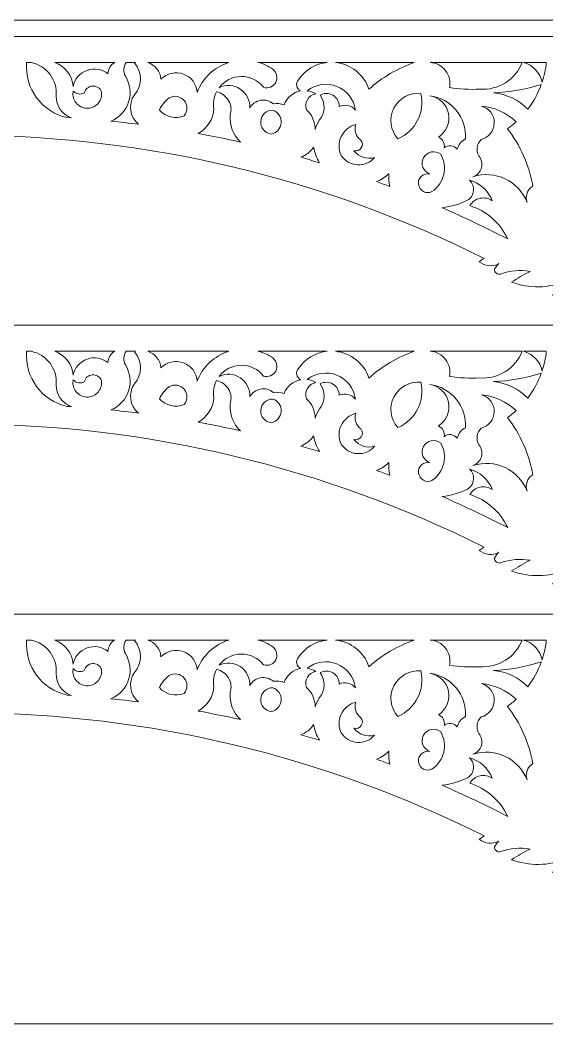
# Model space of a CAD drawing. Header units: millimetres. Extents: x 4597 to 4841, y -133 to 119.
# Drawn here: x 4712 to 4776, y -133.2 to -11.2 of the extents above; entities that cross this region are included whole.
import ezdxf

# ---------------------------------------------------------------- set-up
doc = ezdxf.new("R2010")
doc.units = ezdxf.units.MM
doc.header["$MEASUREMENT"] = 0
doc.layers.add('SITARA ALL', color=18, linetype='Continuous', true_color=0x000000)

msp = doc.modelspace()

# ---------------------------------------------------------------- linework, layer by layer
at = {"layer": 'SITARA ALL', "color": 1, "lineweight": 9, "true_color": 0xff0000}
for points, knots in [([(4597.25, -11.22), (4597.25, -11.22), (4841.25, -11.22), (4841.25, -11.22), (4841.25, -11.22), (4841.25, -133.22), (4841.25, -133.22), (4841.25, -133.22), (4597.25, -133.22), (4597.25, -133.22), (4597.25, -133.22), (4597.25, -11.22), (4597.25, -11.22)], [0, 0, 0, 0, 0.25, 0.25, 0.25, 0.5, 0.5, 0.5, 0.75, 0.75, 0.75, 1, 1, 1, 1]), ([(4692.7, -25.22), (4692.34, -25.48), (4692.06, -25.84), (4691.89, -26.25), (4691.83, -26.81), (4692.01, -27.38), (4692.39, -27.81), (4692.76, -28.24), (4693.3, -28.49), (4693.87, -28.51), (4695.26, -28.91), (4696.73, -28.21), (4697.29, -26.88), (4697.27, -27.36), (4697.57, -27.8), (4698.02, -27.95), (4698.48, -28.1), (4698.98, -27.94), (4699.25, -27.54), (4699.53, -27.94), (4700.03, -28.1), (4700.49, -27.95), (4700.94, -27.8), (4701.24, -27.36), (4701.22, -26.88), (4701.78, -28.21), (4703.25, -28.91), (4704.64, -28.51), (4705.21, -28.49), (4705.75, -28.24), (4706.12, -27.81), (4706.5, -27.38), (4706.68, -26.81), (4706.62, -26.25), (4706.45, -25.84), (4706.17, -25.48), (4705.81, -25.22), (4727.53, -25.34), (4748.94, -30.46), (4768.37, -40.18), (4768.16, -40.3), (4767.96, -40.43), (4767.77, -40.58), (4768.44, -41.14), (4769.38, -41.23), (4770.14, -40.81), (4769.93, -41.01), (4769.76, -41.24), (4769.63, -41.51), (4769.61, -41.69), (4769.69, -41.87), (4769.84, -41.99), (4769.98, -42.1), (4770.17, -42.14), (4770.35, -42.09), (4771.49, -41.66), (4772.73, -41.55), (4773.93, -41.77), (4773.16, -42.17), (4772.41, -42.6), (4771.68, -43.07), (4773.83, -43.85), (4776.19, -43.83), (4778.32, -42.98), (4777.7, -43.46), (4777.15, -44.02), (4776.68, -44.63), (4778.22, -45.18), (4779.85, -45.37), (4781.47, -45.21), (4781.63, -45.22), (4781.79, -45.23), (4781.95, -45.23), (4784.04, -46.53), (4786.65, -46.67), (4788.86, -45.59), (4788.86, -45.59), (4799.25, -45.59), (4799.25, -45.59), (4799.25, -45.59), (4799.25, -13.22), (4799.25, -13.22), (4799.25, -13.22), (4699.25, -13.22), (4699.25, -13.22), (4699.25, -13.22), (4599.25, -13.22), (4599.25, -13.22), (4599.25, -13.22), (4599.25, -45.59), (4599.25, -45.59), (4599.25, -45.59), (4609.65, -45.59), (4609.65, -45.59), (4611.86, -46.67), (4614.47, -46.53), (4616.56, -45.23), (4616.72, -45.23), (4616.88, -45.22), (4617.04, -45.21), (4618.66, -45.37), (4620.29, -45.18), (4621.83, -44.63), (4621.35, -44.02), (4620.81, -43.46), (4620.19, -42.98), (4622.32, -43.82), (4624.68, -43.85), (4626.82, -43.07), (4626.1, -42.6), (4625.35, -42.17), (4624.58, -41.77), (4625.78, -41.55), (4627.01, -41.66), (4628.16, -42.09), (4628.34, -42.14), (4628.53, -42.1), (4628.67, -41.99), (4628.82, -41.87), (4628.9, -41.69), (4628.88, -41.51), (4628.75, -41.24), (4628.58, -41.01), (4628.37, -40.81), (4629.13, -41.23), (4630.07, -41.14), (4630.74, -40.58), (4630.54, -40.43), (4630.35, -40.3), (4630.14, -40.18), (4649.56, -30.46), (4670.98, -25.34), (4692.7, -25.22)], [0, 0, 0, 0, 0.022727, 0.022727, 0.022727, 0.045455, 0.045455, 0.045455, 0.068182, 0.068182, 0.068182, 0.090909, 0.090909, 0.090909, 0.113636, 0.113636, 0.113636, 0.136364, 0.136364, 0.136364, 0.159091, 0.159091, 0.159091, 0.181818, 0.181818, 0.181818, 0.204545, 0.204545, 0.204545, 0.227273, 0.227273, 0.227273, 0.25, 0.25, 0.25, 0.272727, 0.272727, 0.272727, 0.295455, 0.295455, 0.295455, 0.318182, 0.318182, 0.318182, 0.340909, 0.340909, 0.340909, 0.363636, 0.363636, 0.363636, 0.386364, 0.386364, 0.386364, 0.409091, 0.409091, 0.409091, 0.431818, 0.431818, 0.431818, 0.454545, 0.454545, 0.454545, 0.477273, 0.477273, 0.477273, 0.5, 0.5, 0.5, 0.522727, 0.522727, 0.522727, 0.545455, 0.545455, 0.545455, 0.568182, 0.568182, 0.568182, 0.590909, 0.590909, 0.590909, 0.613636, 0.613636, 0.613636, 0.636364, 0.636364, 0.636364, 0.659091, 0.659091, 0.659091, 0.681818, 0.681818, 0.681818, 0.704545, 0.704545, 0.704545, 0.727273, 0.727273, 0.727273, 0.75, 0.75, 0.75, 0.772727, 0.772727, 0.772727, 0.795455, 0.795455, 0.795455, 0.818182, 0.818182, 0.818182, 0.840909, 0.840909, 0.840909, 0.863636, 0.863636, 0.863636, 0.886364, 0.886364, 0.886364, 0.909091, 0.909091, 0.909091, 0.931818, 0.931818, 0.931818, 0.954545, 0.954545, 0.954545, 0.977273, 0.977273, 0.977273, 1, 1, 1, 1]), ([(4712.77, -16.37), (4712.77, -16.37), (4713.31, -16.37), (4713.31, -16.37), (4715.22, -16.75), (4716.53, -18.52), (4716.36, -20.46), (4716.33, -21.65), (4717.08, -22.73), (4718.22, -23.1), (4718.22, -23.1), (4717.71, -23.07), (4717.71, -23.07), (4714.62, -22.4), (4712.51, -19.53), (4712.77, -16.37)], [0, 0, 0, 0, 0.2, 0.2, 0.2, 0.4, 0.4, 0.4, 0.6, 0.6, 0.6, 0.8, 0.8, 0.8, 1, 1, 1, 1]), ([(4716.2, -16.37), (4716.2, -16.37), (4723.48, -16.37), (4723.48, -16.37), (4722.97, -16.65), (4722.66, -17.18), (4722.66, -17.76), (4721.94, -17.17), (4720.98, -17.01), (4720.11, -17.33), (4719.24, -17.64), (4718.61, -18.39), (4718.44, -19.3), (4718.33, -17.97), (4717.45, -16.82), (4716.2, -16.37)], [0, 0, 0, 0, 0.2, 0.2, 0.2, 0.4, 0.4, 0.4, 0.6, 0.6, 0.6, 0.8, 0.8, 0.8, 1, 1, 1, 1]), ([(4723.02, -23.5), (4724.05, -23.08), (4724.84, -22.23), (4725.17, -21.17), (4725.51, -20.11), (4725.36, -18.96), (4724.77, -18.02), (4724.5, -17.5), (4724.53, -16.87), (4724.85, -16.37), (4724.85, -16.37), (4726.01, -16.37), (4726.01, -16.37), (4725.96, -16.39), (4725.91, -16.41), (4725.86, -16.43), (4726.85, -17.53), (4726.85, -19.21), (4725.86, -20.31), (4725.08, -21.46), (4725.3, -23), (4726.37, -23.88), (4725.25, -23.74), (4724.14, -23.62), (4723.02, -23.5)], [0, 0, 0, 0, 0.125, 0.125, 0.125, 0.25, 0.25, 0.25, 0.375, 0.375, 0.375, 0.5, 0.5, 0.5, 0.625, 0.625, 0.625, 0.75, 0.75, 0.75, 0.875, 0.875, 0.875, 1, 1, 1, 1]), ([(4727.51, -16.37), (4727.51, -16.37), (4737.33, -16.37), (4737.33, -16.37), (4735.56, -16.92), (4734.14, -18.27), (4733.5, -20.01), (4733.43, -19), (4732.77, -18.13), (4731.82, -17.78), (4730.87, -17.43), (4729.8, -17.68), (4729.09, -18.41), (4729.02, -17.47), (4728.4, -16.67), (4727.51, -16.37)], [0, 0, 0, 0, 0.2, 0.2, 0.2, 0.4, 0.4, 0.4, 0.6, 0.6, 0.6, 0.8, 0.8, 0.8, 1, 1, 1, 1]), ([(4736.15, -19.44), (4736.79, -18.59), (4737.78, -18.08), (4738.84, -18.07), (4739.9, -18.07), (4740.91, -18.55), (4741.55, -19.39), (4742.13, -19.57), (4742.75, -19.31), (4743.03, -18.78), (4743.31, -18.25), (4743.17, -17.59), (4742.71, -17.21), (4742.17, -16.8), (4741.55, -16.52), (4740.88, -16.37), (4740.88, -16.37), (4749.28, -16.37), (4749.28, -16.37), (4747.86, -16.52), (4746.59, -17.29), (4745.8, -18.47), (4745.62, -18.67), (4745.54, -18.95), (4745.59, -19.21), (4745.64, -19.48), (4745.81, -19.71), (4746.05, -19.83), (4745.13, -19.99), (4744.37, -20.64), (4744.06, -21.52), (4743.64, -21.37), (4743.19, -21.32), (4742.75, -21.39), (4742.32, -21.02), (4741.75, -20.86), (4741.19, -20.96), (4740.63, -21.07), (4740.15, -21.42), (4739.88, -21.91), (4739.94, -20.99), (4739.5, -20.11), (4738.73, -19.6), (4737.96, -19.09), (4736.98, -19.03), (4736.15, -19.44)], [0, 0, 0, 0, 0.066667, 0.066667, 0.066667, 0.133333, 0.133333, 0.133333, 0.2, 0.2, 0.2, 0.266667, 0.266667, 0.266667, 0.333333, 0.333333, 0.333333, 0.4, 0.4, 0.4, 0.466667, 0.466667, 0.466667, 0.533333, 0.533333, 0.533333, 0.6, 0.6, 0.6, 0.666667, 0.666667, 0.666667, 0.733333, 0.733333, 0.733333, 0.8, 0.8, 0.8, 0.866667, 0.866667, 0.866667, 0.933333, 0.933333, 0.933333, 1, 1, 1, 1]), ([(4750.31, -16.37), (4750.31, -16.37), (4759.87, -16.37), (4759.87, -16.37), (4757.84, -17.08), (4755.96, -18.19), (4754.36, -19.62), (4753.76, -17.84), (4752.18, -16.57), (4750.31, -16.37)], [0, 0, 0, 0, 0.333333, 0.333333, 0.333333, 0.666667, 0.666667, 0.666667, 1, 1, 1, 1]), ([(4761.81, -16.37), (4761.81, -16.37), (4772.98, -16.37), (4772.98, -16.37), (4772.16, -18.46), (4770.07, -19.78), (4767.83, -19.61), (4766.59, -19.68), (4765.36, -19.62), (4764.14, -19.43), (4764.29, -18.71), (4764.12, -17.96), (4763.67, -17.37), (4763.23, -16.78), (4762.55, -16.42), (4761.81, -16.37)], [0, 0, 0, 0, 0.2, 0.2, 0.2, 0.4, 0.4, 0.4, 0.6, 0.6, 0.6, 0.8, 0.8, 0.8, 1, 1, 1, 1]), ([(4773.13, -16.37), (4773.13, -16.37), (4775.91, -16.37), (4775.91, -16.37), (4775.83, -17.19), (4775.65, -18), (4775.39, -18.78), (4775.16, -17.61), (4774.28, -16.68), (4773.13, -16.37)], [0, 0, 0, 0, 0.333333, 0.333333, 0.333333, 0.666667, 0.666667, 0.666667, 1, 1, 1, 1]), ([(4720.24, -21.93), (4719.75, -21.96), (4719.27, -21.77), (4718.92, -21.43), (4718.57, -21.08), (4718.38, -20.61), (4718.4, -20.12), (4718.42, -20.03), (4718.43, -19.94), (4718.44, -19.85), (4718.78, -20.22), (4719.33, -20.32), (4719.78, -20.08), (4719.89, -19.61), (4720.29, -19.27), (4720.77, -19.24), (4721.25, -19.2), (4721.69, -19.48), (4721.87, -19.93), (4721.94, -20.42), (4721.8, -20.91), (4721.49, -21.29), (4721.18, -21.67), (4720.73, -21.9), (4720.24, -21.93)], [0, 0, 0, 0, 0.125, 0.125, 0.125, 0.25, 0.25, 0.25, 0.375, 0.375, 0.375, 0.5, 0.5, 0.5, 0.625, 0.625, 0.625, 0.75, 0.75, 0.75, 0.875, 0.875, 0.875, 1, 1, 1, 1]), ([(4747.9, -20.18), (4747.59, -19.98), (4747.23, -19.85), (4746.86, -19.81), (4747.88, -18.99), (4749.26, -18.79), (4750.48, -19.28), (4751.69, -19.77), (4752.55, -20.87), (4752.72, -22.17), (4752.24, -21.59), (4751.43, -21.41), (4750.74, -21.73), (4750.76, -21.17), (4750.47, -20.64), (4749.99, -20.35), (4749.51, -20.07), (4748.91, -20.06), (4748.42, -20.35), (4749.12, -21.24), (4749.09, -22.5), (4748.35, -23.36), (4748.13, -23.72), (4747.95, -24.1), (4747.82, -24.5), (4747.84, -23.6), (4747.45, -22.73), (4746.76, -22.14), (4746.62, -21.73), (4746.66, -21.28), (4746.88, -20.9), (4747.1, -20.52), (4747.47, -20.26), (4747.9, -20.18)], [0, 0, 0, 0, 0.090909, 0.090909, 0.090909, 0.181818, 0.181818, 0.181818, 0.272727, 0.272727, 0.272727, 0.363636, 0.363636, 0.363636, 0.454545, 0.454545, 0.454545, 0.545455, 0.545455, 0.545455, 0.636364, 0.636364, 0.636364, 0.727273, 0.727273, 0.727273, 0.818182, 0.818182, 0.818182, 0.909091, 0.909091, 0.909091, 1, 1, 1, 1]), ([(4769.49, -20.06), (4771.46, -19.98), (4773.42, -19.63), (4775.3, -19.03), (4774.91, -20.12), (4774.36, -21.14), (4773.66, -22.05), (4772.55, -20.92), (4771.07, -20.21), (4769.49, -20.06)], [0, 0, 0, 0, 0.333333, 0.333333, 0.333333, 0.666667, 0.666667, 0.666667, 1, 1, 1, 1]), ([(4728.91, -22.15), (4729.18, -21.57), (4729.59, -21.07), (4730.09, -20.68), (4730.69, -20.33), (4731.46, -20.46), (4731.92, -20.99), (4732.37, -21.53), (4732.37, -22.31), (4731.92, -22.84), (4730.87, -23.29), (4729.66, -23.01), (4728.91, -22.15)], [0, 0, 0, 0, 0.25, 0.25, 0.25, 0.5, 0.5, 0.5, 0.75, 0.75, 0.75, 1, 1, 1, 1]), ([(4733.6, -25), (4734.72, -24.4), (4735.45, -23.26), (4735.52, -21.99), (4735.41, -21.29), (4735.52, -20.58), (4735.84, -19.94), (4736.46, -20.06), (4736.99, -20.44), (4737.31, -20.98), (4737.63, -21.53), (4737.7, -22.18), (4737.5, -22.78), (4737.4, -23.99), (4737.86, -25.19), (4738.74, -26.04), (4737.03, -25.66), (4735.32, -25.31), (4733.6, -25)], [0, 0, 0, 0, 0.166667, 0.166667, 0.166667, 0.333333, 0.333333, 0.333333, 0.5, 0.5, 0.5, 0.666667, 0.666667, 0.666667, 0.833333, 0.833333, 0.833333, 1, 1, 1, 1]), ([(4760.68, -20.13), (4761.2, -22.4), (4760.01, -24.73), (4757.87, -25.65), (4756.96, -24.63), (4756.77, -23.15), (4757.39, -21.93), (4758.01, -20.71), (4759.32, -20), (4760.68, -20.13)], [0, 0, 0, 0, 0.333333, 0.333333, 0.333333, 0.666667, 0.666667, 0.666667, 1, 1, 1, 1]), ([(4761.74, -20.41), (4764.35, -20.75), (4766.25, -23.05), (4766.1, -25.67), (4765.58, -25.91), (4765.21, -26.37), (4765.09, -26.92), (4764.9, -26.68), (4764.62, -26.53), (4764.32, -26.5), (4764.02, -26.47), (4763.72, -26.56), (4763.49, -26.75), (4763.63, -26.2), (4763.33, -25.64), (4762.8, -25.45), (4763.77, -24.84), (4764.25, -23.69), (4764.02, -22.57), (4763.78, -21.44), (4762.88, -20.58), (4761.74, -20.41)], [0, 0, 0, 0, 0.142857, 0.142857, 0.142857, 0.285714, 0.285714, 0.285714, 0.428571, 0.428571, 0.428571, 0.571429, 0.571429, 0.571429, 0.714286, 0.714286, 0.714286, 0.857143, 0.857143, 0.857143, 1, 1, 1, 1]), ([(4767, -30.25), (4769.68, -29.39), (4772.56, -30.76), (4773.58, -33.37), (4773.31, -32.64), (4773.59, -31.81), (4774.26, -31.39), (4773.82, -28.85), (4772.77, -26.46), (4771.19, -24.43), (4771.56, -24.16), (4771.92, -23.88), (4772.26, -23.57), (4771.1, -22.49), (4769.62, -21.82), (4768.04, -21.67), (4768.96, -21.92), (4769.59, -22.76), (4769.58, -23.71), (4769.57, -24.66), (4768.92, -25.49), (4768, -25.72), (4767.45, -26.24), (4767.33, -27.07), (4767.71, -27.72), (4768.05, -28.13), (4768.17, -28.68), (4768.02, -29.19), (4767.88, -29.69), (4767.5, -30.09), (4767, -30.25)], [0, 0, 0, 0, 0.1, 0.1, 0.1, 0.2, 0.2, 0.2, 0.3, 0.3, 0.3, 0.4, 0.4, 0.4, 0.5, 0.5, 0.5, 0.6, 0.6, 0.6, 0.7, 0.7, 0.7, 0.8, 0.8, 0.8, 0.9, 0.9, 0.9, 1, 1, 1, 1]), ([(4742.7, -22.17), (4743.33, -22.4), (4743.74, -23.02), (4743.7, -23.69), (4743.65, -24.37), (4743.16, -24.93), (4742.5, -25.07), (4741.73, -24.98), (4741.16, -24.3), (4741.21, -23.53), (4741.27, -22.75), (4741.92, -22.15), (4742.7, -22.17)], [0, 0, 0, 0, 0.25, 0.25, 0.25, 0.5, 0.5, 0.5, 0.75, 0.75, 0.75, 1, 1, 1, 1]), ([(4752.76, -23.91), (4752.54, -24.61), (4752.78, -25.38), (4753.38, -25.81), (4753.6, -26.08), (4753.63, -26.47), (4753.43, -26.76), (4753.24, -27.06), (4752.87, -27.19), (4752.54, -27.09), (4753.13, -27.85), (4754.12, -28.18), (4755.05, -27.92), (4754.54, -28.54), (4753.76, -28.87), (4752.96, -28.82), (4752.16, -28.76), (4751.43, -28.33), (4751, -27.66), (4750.65, -26.94), (4750.65, -26.1), (4750.99, -25.37), (4751.33, -24.65), (4751.98, -24.11), (4752.76, -23.91)], [0, 0, 0, 0, 0.125, 0.125, 0.125, 0.25, 0.25, 0.25, 0.375, 0.375, 0.375, 0.5, 0.5, 0.5, 0.625, 0.625, 0.625, 0.75, 0.75, 0.75, 0.875, 0.875, 0.875, 1, 1, 1, 1]), ([(4746.08, -27.89), (4746.72, -27.65), (4747.26, -27.21), (4747.64, -26.65), (4747.75, -27.33), (4747.99, -27.98), (4748.37, -28.56), (4747.61, -28.33), (4746.85, -28.11), (4746.08, -27.89)], [0, 0, 0, 0, 0.333333, 0.333333, 0.333333, 0.666667, 0.666667, 0.666667, 1, 1, 1, 1]), ([(4760.38, -31.17), (4760.33, -30.8), (4760.47, -30.43), (4760.75, -30.19), (4761.03, -29.94), (4761.41, -29.84), (4761.77, -29.92), (4761.39, -29.79), (4761.07, -29.5), (4760.92, -29.12), (4760.77, -28.73), (4760.8, -28.31), (4760.99, -27.95), (4761.19, -27.59), (4761.54, -27.33), (4761.94, -27.25), (4762.34, -27.17), (4762.76, -27.27), (4763.08, -27.52), (4763.97, -29.08), (4763.5, -31.06), (4762.02, -32.07), (4761.69, -32.24), (4761.29, -32.23), (4760.97, -32.05), (4760.64, -31.87), (4760.42, -31.54), (4760.38, -31.17)], [0, 0, 0, 0, 0.111111, 0.111111, 0.111111, 0.222222, 0.222222, 0.222222, 0.333333, 0.333333, 0.333333, 0.444444, 0.444444, 0.444444, 0.555556, 0.555556, 0.555556, 0.666667, 0.666667, 0.666667, 0.777778, 0.777778, 0.777778, 0.888889, 0.888889, 0.888889, 1, 1, 1, 1]), ([(4755.28, -30.85), (4755.84, -30.64), (4756.35, -30.31), (4756.76, -29.89), (4756.76, -30.41), (4756.8, -30.93), (4756.89, -31.44), (4756.36, -31.24), (4755.82, -31.05), (4755.28, -30.85)], [0, 0, 0, 0, 0.333333, 0.333333, 0.333333, 0.666667, 0.666667, 0.666667, 1, 1, 1, 1]), ([(4763.26, -34.03), (4764.33, -33.89), (4765.37, -33.58), (4766.34, -33.11), (4766.75, -32.86), (4767.02, -32.44), (4767.07, -31.96), (4767.12, -31.49), (4766.94, -31.02), (4766.59, -30.69), (4767.85, -31.04), (4768.88, -31.96), (4769.35, -33.18), (4768.92, -32.88), (4768.38, -32.76), (4767.86, -32.88), (4767.34, -32.99), (4766.89, -33.31), (4766.62, -33.77), (4768.65, -34.41), (4770.32, -35.88), (4771.22, -37.81), (4768.61, -36.46), (4765.95, -35.2), (4763.26, -34.03)], [0, 0, 0, 0, 0.125, 0.125, 0.125, 0.25, 0.25, 0.25, 0.375, 0.375, 0.375, 0.5, 0.5, 0.5, 0.625, 0.625, 0.625, 0.75, 0.75, 0.75, 0.875, 0.875, 0.875, 1, 1, 1, 1]), ([(4692.7, -60.32), (4692.34, -60.58), (4692.06, -60.93), (4691.89, -61.34), (4691.83, -61.91), (4692.01, -62.47), (4692.39, -62.9), (4692.76, -63.33), (4693.3, -63.58), (4693.87, -63.6), (4695.26, -64.01), (4696.73, -63.31), (4697.29, -61.98), (4697.27, -62.46), (4697.57, -62.9), (4698.02, -63.05), (4698.48, -63.2), (4698.98, -63.03), (4699.25, -62.63), (4699.53, -63.03), (4700.03, -63.2), (4700.49, -63.05), (4700.94, -62.89), (4701.24, -62.46), (4701.22, -61.98), (4701.78, -63.31), (4703.25, -64.01), (4704.64, -63.6), (4705.21, -63.58), (4705.75, -63.33), (4706.12, -62.9), (4706.5, -62.47), (4706.68, -61.91), (4706.62, -61.34), (4706.45, -60.93), (4706.17, -60.58), (4705.81, -60.32), (4727.53, -60.44), (4748.94, -65.56), (4768.37, -75.28), (4768.16, -75.4), (4767.96, -75.53), (4767.77, -75.67), (4768.44, -76.23), (4769.38, -76.33), (4770.14, -75.9), (4769.93, -76.1), (4769.76, -76.34), (4769.63, -76.6), (4769.61, -76.79), (4769.69, -76.97), (4769.84, -77.08), (4769.98, -77.2), (4770.17, -77.24), (4770.35, -77.18), (4771.49, -76.76), (4772.73, -76.65), (4773.93, -76.87), (4773.16, -77.26), (4772.41, -77.69), (4771.68, -78.16), (4773.83, -78.95), (4776.19, -78.92), (4778.32, -78.08), (4777.7, -78.56), (4777.15, -79.11), (4776.68, -79.73), (4778.22, -80.28), (4779.85, -80.47), (4781.47, -80.3), (4781.63, -80.32), (4781.79, -80.32), (4781.95, -80.32), (4784.04, -81.63), (4786.65, -81.77), (4788.86, -80.68), (4788.86, -80.68), (4799.25, -80.68), (4799.25, -80.68), (4799.25, -80.68), (4799.25, -48.31), (4799.25, -48.31), (4799.25, -48.31), (4699.25, -48.31), (4699.25, -48.31), (4699.25, -48.31), (4599.25, -48.31), (4599.25, -48.31), (4599.25, -48.31), (4599.25, -80.68), (4599.25, -80.68), (4599.25, -80.68), (4609.65, -80.68), (4609.65, -80.68), (4611.86, -81.77), (4614.47, -81.63), (4616.56, -80.32), (4616.72, -80.32), (4616.88, -80.32), (4617.04, -80.3), (4618.66, -80.47), (4620.29, -80.28), (4621.83, -79.73), (4621.35, -79.11), (4620.81, -78.56), (4620.19, -78.08), (4622.32, -78.92), (4624.68, -78.95), (4626.82, -78.16), (4626.1, -77.69), (4625.35, -77.26), (4624.58, -76.87), (4625.78, -76.65), (4627.01, -76.76), (4628.16, -77.18), (4628.34, -77.24), (4628.53, -77.2), (4628.67, -77.08), (4628.82, -76.97), (4628.9, -76.79), (4628.88, -76.6), (4628.75, -76.34), (4628.58, -76.1), (4628.37, -75.9), (4629.13, -76.33), (4630.07, -76.23), (4630.74, -75.67), (4630.54, -75.53), (4630.35, -75.4), (4630.14, -75.28), (4649.56, -65.56), (4670.98, -60.44), (4692.7, -60.32)], [0, 0, 0, 0, 0.022727, 0.022727, 0.022727, 0.045455, 0.045455, 0.045455, 0.068182, 0.068182, 0.068182, 0.090909, 0.090909, 0.090909, 0.113636, 0.113636, 0.113636, 0.136364, 0.136364, 0.136364, 0.159091, 0.159091, 0.159091, 0.181818, 0.181818, 0.181818, 0.204545, 0.204545, 0.204545, 0.227273, 0.227273, 0.227273, 0.25, 0.25, 0.25, 0.272727, 0.272727, 0.272727, 0.295455, 0.295455, 0.295455, 0.318182, 0.318182, 0.318182, 0.340909, 0.340909, 0.340909, 0.363636, 0.363636, 0.363636, 0.386364, 0.386364, 0.386364, 0.409091, 0.409091, 0.409091, 0.431818, 0.431818, 0.431818, 0.454545, 0.454545, 0.454545, 0.477273, 0.477273, 0.477273, 0.5, 0.5, 0.5, 0.522727, 0.522727, 0.522727, 0.545455, 0.545455, 0.545455, 0.568182, 0.568182, 0.568182, 0.590909, 0.590909, 0.590909, 0.613636, 0.613636, 0.613636, 0.636364, 0.636364, 0.636364, 0.659091, 0.659091, 0.659091, 0.681818, 0.681818, 0.681818, 0.704545, 0.704545, 0.704545, 0.727273, 0.727273, 0.727273, 0.75, 0.75, 0.75, 0.772727, 0.772727, 0.772727, 0.795455, 0.795455, 0.795455, 0.818182, 0.818182, 0.818182, 0.840909, 0.840909, 0.840909, 0.863636, 0.863636, 0.863636, 0.886364, 0.886364, 0.886364, 0.909091, 0.909091, 0.909091, 0.931818, 0.931818, 0.931818, 0.954545, 0.954545, 0.954545, 0.977273, 0.977273, 0.977273, 1, 1, 1, 1]), ([(4712.77, -51.47), (4712.77, -51.47), (4713.31, -51.47), (4713.31, -51.47), (4715.22, -51.85), (4716.53, -53.61), (4716.36, -55.55), (4716.33, -56.75), (4717.08, -57.82), (4718.22, -58.2), (4718.22, -58.2), (4717.71, -58.17), (4717.71, -58.17), (4714.62, -57.49), (4712.51, -54.62), (4712.77, -51.47)], [0, 0, 0, 0, 0.2, 0.2, 0.2, 0.4, 0.4, 0.4, 0.6, 0.6, 0.6, 0.8, 0.8, 0.8, 1, 1, 1, 1]), ([(4716.2, -51.47), (4716.2, -51.47), (4723.48, -51.47), (4723.48, -51.47), (4722.97, -51.75), (4722.66, -52.28), (4722.66, -52.85), (4721.94, -52.27), (4720.98, -52.11), (4720.11, -52.42), (4719.24, -52.74), (4718.61, -53.49), (4718.44, -54.39), (4718.33, -53.06), (4717.45, -51.92), (4716.2, -51.47)], [0, 0, 0, 0, 0.2, 0.2, 0.2, 0.4, 0.4, 0.4, 0.6, 0.6, 0.6, 0.8, 0.8, 0.8, 1, 1, 1, 1]), ([(4723.02, -58.6), (4724.05, -58.18), (4724.84, -57.32), (4725.17, -56.27), (4725.51, -55.21), (4725.36, -54.06), (4724.77, -53.12), (4724.5, -52.59), (4724.53, -51.96), (4724.85, -51.47), (4724.85, -51.47), (4726.01, -51.47), (4726.01, -51.47), (4725.96, -51.49), (4725.91, -51.51), (4725.86, -51.53), (4726.85, -52.63), (4726.85, -54.31), (4725.86, -55.41), (4725.08, -56.56), (4725.3, -58.1), (4726.37, -58.98), (4725.25, -58.84), (4724.14, -58.71), (4723.02, -58.6)], [0, 0, 0, 0, 0.125, 0.125, 0.125, 0.25, 0.25, 0.25, 0.375, 0.375, 0.375, 0.5, 0.5, 0.5, 0.625, 0.625, 0.625, 0.75, 0.75, 0.75, 0.875, 0.875, 0.875, 1, 1, 1, 1]), ([(4727.51, -51.47), (4727.51, -51.47), (4737.33, -51.47), (4737.33, -51.47), (4735.56, -52.02), (4734.14, -53.36), (4733.5, -55.11), (4733.43, -54.1), (4732.77, -53.22), (4731.82, -52.88), (4730.87, -52.53), (4729.8, -52.77), (4729.09, -53.5), (4729.02, -52.57), (4728.4, -51.77), (4727.51, -51.47)], [0, 0, 0, 0, 0.2, 0.2, 0.2, 0.4, 0.4, 0.4, 0.6, 0.6, 0.6, 0.8, 0.8, 0.8, 1, 1, 1, 1]), ([(4736.15, -54.53), (4736.79, -53.68), (4737.78, -53.18), (4738.84, -53.17), (4739.9, -53.16), (4740.91, -53.65), (4741.55, -54.49), (4742.13, -54.66), (4742.75, -54.41), (4743.03, -53.87), (4743.31, -53.34), (4743.17, -52.69), (4742.71, -52.31), (4742.17, -51.9), (4741.55, -51.61), (4740.88, -51.47), (4740.88, -51.47), (4749.28, -51.47), (4749.28, -51.47), (4747.86, -51.62), (4746.59, -52.39), (4745.8, -53.57), (4745.62, -53.77), (4745.54, -54.04), (4745.59, -54.31), (4745.64, -54.57), (4745.81, -54.8), (4746.05, -54.92), (4745.13, -55.09), (4744.37, -55.73), (4744.06, -56.61), (4743.64, -56.46), (4743.19, -56.42), (4742.75, -56.48), (4742.32, -56.11), (4741.75, -55.96), (4741.19, -56.06), (4740.63, -56.16), (4740.15, -56.51), (4739.88, -57.01), (4739.94, -56.09), (4739.5, -55.21), (4738.73, -54.69), (4737.96, -54.18), (4736.98, -54.12), (4736.15, -54.53)], [0, 0, 0, 0, 0.066667, 0.066667, 0.066667, 0.133333, 0.133333, 0.133333, 0.2, 0.2, 0.2, 0.266667, 0.266667, 0.266667, 0.333333, 0.333333, 0.333333, 0.4, 0.4, 0.4, 0.466667, 0.466667, 0.466667, 0.533333, 0.533333, 0.533333, 0.6, 0.6, 0.6, 0.666667, 0.666667, 0.666667, 0.733333, 0.733333, 0.733333, 0.8, 0.8, 0.8, 0.866667, 0.866667, 0.866667, 0.933333, 0.933333, 0.933333, 1, 1, 1, 1]), ([(4750.31, -51.47), (4750.31, -51.47), (4759.87, -51.46), (4759.87, -51.46), (4757.84, -52.18), (4755.96, -53.28), (4754.36, -54.72), (4753.76, -52.94), (4752.18, -51.67), (4750.31, -51.47)], [0, 0, 0, 0, 0.333333, 0.333333, 0.333333, 0.666667, 0.666667, 0.666667, 1, 1, 1, 1]), ([(4761.81, -51.46), (4761.81, -51.46), (4772.98, -51.46), (4772.98, -51.46), (4772.16, -53.56), (4770.07, -54.87), (4767.83, -54.71), (4766.59, -54.77), (4765.36, -54.71), (4764.14, -54.53), (4764.29, -53.81), (4764.12, -53.06), (4763.67, -52.47), (4763.23, -51.88), (4762.55, -51.51), (4761.81, -51.46)], [0, 0, 0, 0, 0.2, 0.2, 0.2, 0.4, 0.4, 0.4, 0.6, 0.6, 0.6, 0.8, 0.8, 0.8, 1, 1, 1, 1]), ([(4773.13, -51.46), (4773.13, -51.46), (4775.91, -51.46), (4775.91, -51.46), (4775.83, -52.28), (4775.65, -53.09), (4775.39, -53.87), (4775.16, -52.71), (4774.28, -51.77), (4773.13, -51.46)], [0, 0, 0, 0, 0.333333, 0.333333, 0.333333, 0.666667, 0.666667, 0.666667, 1, 1, 1, 1]), ([(4720.24, -57.03), (4719.75, -57.05), (4719.27, -56.87), (4718.92, -56.52), (4718.57, -56.18), (4718.38, -55.7), (4718.4, -55.21), (4718.42, -55.12), (4718.43, -55.03), (4718.44, -54.94), (4718.78, -55.32), (4719.33, -55.41), (4719.78, -55.18), (4719.89, -54.71), (4720.29, -54.37), (4720.77, -54.33), (4721.25, -54.3), (4721.69, -54.58), (4721.87, -55.03), (4721.94, -55.51), (4721.8, -56.01), (4721.49, -56.39), (4721.18, -56.77), (4720.73, -57), (4720.24, -57.03)], [0, 0, 0, 0, 0.125, 0.125, 0.125, 0.25, 0.25, 0.25, 0.375, 0.375, 0.375, 0.5, 0.5, 0.5, 0.625, 0.625, 0.625, 0.75, 0.75, 0.75, 0.875, 0.875, 0.875, 1, 1, 1, 1]), ([(4747.9, -55.28), (4747.59, -55.08), (4747.23, -54.95), (4746.86, -54.9), (4747.88, -54.09), (4749.26, -53.89), (4750.48, -54.38), (4751.69, -54.87), (4752.55, -55.97), (4752.72, -57.27), (4752.24, -56.69), (4751.43, -56.5), (4750.74, -56.82), (4750.76, -56.26), (4750.47, -55.74), (4749.99, -55.45), (4749.51, -55.16), (4748.91, -55.16), (4748.42, -55.44), (4749.12, -56.34), (4749.09, -57.6), (4748.35, -58.46), (4748.13, -58.81), (4747.95, -59.2), (4747.82, -59.6), (4747.84, -58.69), (4747.45, -57.83), (4746.76, -57.24), (4746.62, -56.83), (4746.66, -56.37), (4746.88, -55.99), (4747.1, -55.62), (4747.47, -55.35), (4747.9, -55.28)], [0, 0, 0, 0, 0.090909, 0.090909, 0.090909, 0.181818, 0.181818, 0.181818, 0.272727, 0.272727, 0.272727, 0.363636, 0.363636, 0.363636, 0.454545, 0.454545, 0.454545, 0.545455, 0.545455, 0.545455, 0.636364, 0.636364, 0.636364, 0.727273, 0.727273, 0.727273, 0.818182, 0.818182, 0.818182, 0.909091, 0.909091, 0.909091, 1, 1, 1, 1]), ([(4769.49, -55.16), (4771.46, -55.07), (4773.42, -54.73), (4775.3, -54.13), (4774.91, -55.21), (4774.36, -56.23), (4773.66, -57.15), (4772.55, -56.01), (4771.07, -55.31), (4769.49, -55.16)], [0, 0, 0, 0, 0.333333, 0.333333, 0.333333, 0.666667, 0.666667, 0.666667, 1, 1, 1, 1]), ([(4728.91, -57.24), (4729.18, -56.67), (4729.59, -56.16), (4730.09, -55.78), (4730.69, -55.42), (4731.46, -55.56), (4731.92, -56.09), (4732.37, -56.62), (4732.37, -57.4), (4731.92, -57.94), (4730.87, -58.38), (4729.66, -58.1), (4728.91, -57.24)], [0, 0, 0, 0, 0.25, 0.25, 0.25, 0.5, 0.5, 0.5, 0.75, 0.75, 0.75, 1, 1, 1, 1]), ([(4733.6, -60.09), (4734.72, -59.49), (4735.45, -58.36), (4735.52, -57.09), (4735.41, -56.39), (4735.52, -55.67), (4735.84, -55.04), (4736.46, -55.16), (4736.99, -55.54), (4737.31, -56.08), (4737.63, -56.62), (4737.7, -57.27), (4737.5, -57.87), (4737.4, -59.09), (4737.86, -60.29), (4738.74, -61.13), (4737.03, -60.75), (4735.32, -60.41), (4733.6, -60.09)], [0, 0, 0, 0, 0.166667, 0.166667, 0.166667, 0.333333, 0.333333, 0.333333, 0.5, 0.5, 0.5, 0.666667, 0.666667, 0.666667, 0.833333, 0.833333, 0.833333, 1, 1, 1, 1]), ([(4760.68, -55.22), (4761.2, -57.5), (4760.01, -59.82), (4757.87, -60.75), (4756.96, -59.72), (4756.77, -58.25), (4757.39, -57.03), (4758.01, -55.81), (4759.32, -55.09), (4760.68, -55.22)], [0, 0, 0, 0, 0.333333, 0.333333, 0.333333, 0.666667, 0.666667, 0.666667, 1, 1, 1, 1]), ([(4761.74, -55.5), (4764.35, -55.84), (4766.25, -58.15), (4766.1, -60.77), (4765.58, -61.01), (4765.21, -61.47), (4765.09, -62.01), (4764.9, -61.78), (4764.62, -61.63), (4764.32, -61.6), (4764.02, -61.57), (4763.72, -61.65), (4763.49, -61.85), (4763.63, -61.3), (4763.33, -60.74), (4762.8, -60.55), (4763.77, -59.94), (4764.25, -58.79), (4764.02, -57.66), (4763.78, -56.54), (4762.88, -55.68), (4761.74, -55.5)], [0, 0, 0, 0, 0.142857, 0.142857, 0.142857, 0.285714, 0.285714, 0.285714, 0.428571, 0.428571, 0.428571, 0.571429, 0.571429, 0.571429, 0.714286, 0.714286, 0.714286, 0.857143, 0.857143, 0.857143, 1, 1, 1, 1]), ([(4742.7, -57.27), (4743.33, -57.5), (4743.74, -58.12), (4743.7, -58.79), (4743.65, -59.46), (4743.16, -60.02), (4742.5, -60.16), (4741.73, -60.08), (4741.16, -59.4), (4741.21, -58.62), (4741.27, -57.85), (4741.92, -57.25), (4742.7, -57.27)], [0, 0, 0, 0, 0.25, 0.25, 0.25, 0.5, 0.5, 0.5, 0.75, 0.75, 0.75, 1, 1, 1, 1]), ([(4773.58, -68.47), (4773.31, -67.73), (4773.59, -66.9), (4774.26, -66.48), (4773.82, -63.95), (4772.77, -61.56), (4771.19, -59.52), (4771.56, -59.26), (4771.92, -58.97), (4772.26, -58.67), (4771.1, -57.59), (4769.62, -56.92), (4768.04, -56.77), (4768.96, -57.01), (4769.59, -57.85), (4769.58, -58.81), (4769.57, -59.76), (4768.92, -60.58), (4768, -60.81), (4767.45, -61.34), (4767.33, -62.16), (4767.71, -62.82), (4768.05, -63.23), (4768.17, -63.78), (4768.02, -64.29), (4767.88, -64.79), (4767.5, -65.18), (4767, -65.35), (4769.68, -64.49), (4772.56, -65.86), (4773.58, -68.47)], [0, 0, 0, 0, 0.1, 0.1, 0.1, 0.2, 0.2, 0.2, 0.3, 0.3, 0.3, 0.4, 0.4, 0.4, 0.5, 0.5, 0.5, 0.6, 0.6, 0.6, 0.7, 0.7, 0.7, 0.8, 0.8, 0.8, 0.9, 0.9, 0.9, 1, 1, 1, 1]), ([(4752.76, -59.01), (4752.54, -59.71), (4752.78, -60.47), (4753.38, -60.91), (4753.6, -61.17), (4753.63, -61.56), (4753.43, -61.86), (4753.24, -62.15), (4752.87, -62.28), (4752.54, -62.18), (4753.13, -62.95), (4754.12, -63.28), (4755.05, -63.02), (4754.54, -63.63), (4753.76, -63.96), (4752.96, -63.91), (4752.16, -63.86), (4751.43, -63.43), (4751, -62.76), (4750.65, -62.03), (4750.65, -61.19), (4750.99, -60.47), (4751.33, -59.74), (4751.98, -59.21), (4752.76, -59.01)], [0, 0, 0, 0, 0.125, 0.125, 0.125, 0.25, 0.25, 0.25, 0.375, 0.375, 0.375, 0.5, 0.5, 0.5, 0.625, 0.625, 0.625, 0.75, 0.75, 0.75, 0.875, 0.875, 0.875, 1, 1, 1, 1]), ([(4746.08, -62.99), (4746.72, -62.74), (4747.26, -62.31), (4747.64, -61.75), (4747.75, -62.43), (4747.99, -63.08), (4748.37, -63.66), (4747.61, -63.43), (4746.85, -63.2), (4746.08, -62.99)], [0, 0, 0, 0, 0.333333, 0.333333, 0.333333, 0.666667, 0.666667, 0.666667, 1, 1, 1, 1]), ([(4760.38, -66.27), (4760.33, -65.9), (4760.47, -65.53), (4760.75, -65.28), (4761.03, -65.03), (4761.41, -64.93), (4761.77, -65.02), (4761.39, -64.89), (4761.07, -64.59), (4760.92, -64.21), (4760.77, -63.83), (4760.8, -63.4), (4760.99, -63.04), (4761.19, -62.68), (4761.54, -62.43), (4761.94, -62.34), (4762.34, -62.26), (4762.76, -62.36), (4763.08, -62.62), (4763.97, -64.18), (4763.5, -66.16), (4762.02, -67.17), (4761.69, -67.33), (4761.29, -67.32), (4760.97, -67.14), (4760.64, -66.97), (4760.42, -66.64), (4760.38, -66.27)], [0, 0, 0, 0, 0.111111, 0.111111, 0.111111, 0.222222, 0.222222, 0.222222, 0.333333, 0.333333, 0.333333, 0.444444, 0.444444, 0.444444, 0.555556, 0.555556, 0.555556, 0.666667, 0.666667, 0.666667, 0.777778, 0.777778, 0.777778, 0.888889, 0.888889, 0.888889, 1, 1, 1, 1]), ([(4755.28, -65.95), (4755.84, -65.74), (4756.35, -65.41), (4756.76, -64.98), (4756.76, -65.51), (4756.8, -66.03), (4756.89, -66.54), (4756.36, -66.34), (4755.82, -66.14), (4755.28, -65.95)], [0, 0, 0, 0, 0.333333, 0.333333, 0.333333, 0.666667, 0.666667, 0.666667, 1, 1, 1, 1]), ([(4763.26, -69.12), (4764.33, -68.99), (4765.37, -68.68), (4766.34, -68.21), (4766.75, -67.96), (4767.02, -67.53), (4767.07, -67.06), (4767.12, -66.58), (4766.94, -66.11), (4766.59, -65.79), (4767.85, -66.14), (4768.88, -67.06), (4769.35, -68.28), (4768.92, -67.97), (4768.38, -67.86), (4767.86, -67.97), (4767.34, -68.08), (4766.89, -68.41), (4766.62, -68.87), (4768.65, -69.51), (4770.32, -70.97), (4771.22, -72.9), (4768.61, -71.56), (4765.95, -70.29), (4763.26, -69.12)], [0, 0, 0, 0, 0.125, 0.125, 0.125, 0.25, 0.25, 0.25, 0.375, 0.375, 0.375, 0.5, 0.5, 0.5, 0.625, 0.625, 0.625, 0.75, 0.75, 0.75, 0.875, 0.875, 0.875, 1, 1, 1, 1]), ([(4692.7, -95.41), (4692.34, -95.67), (4692.06, -96.03), (4691.89, -96.44), (4691.83, -97), (4692.01, -97.57), (4692.39, -98), (4692.76, -98.43), (4693.3, -98.68), (4693.87, -98.7), (4695.26, -99.1), (4696.73, -98.4), (4697.29, -97.07), (4697.27, -97.55), (4697.57, -97.99), (4698.02, -98.14), (4698.48, -98.3), (4698.98, -98.13), (4699.25, -97.73), (4699.53, -98.13), (4700.03, -98.3), (4700.49, -98.14), (4700.94, -97.99), (4701.24, -97.55), (4701.22, -97.07), (4701.78, -98.4), (4703.25, -99.1), (4704.64, -98.7), (4705.21, -98.68), (4705.75, -98.43), (4706.12, -98), (4706.5, -97.57), (4706.68, -97), (4706.62, -96.44), (4706.45, -96.03), (4706.17, -95.67), (4705.81, -95.41), (4727.53, -95.53), (4748.94, -100.65), (4768.37, -110.37), (4768.16, -110.49), (4767.96, -110.63), (4767.77, -110.77), (4768.44, -111.33), (4769.38, -111.42), (4770.14, -111), (4769.93, -111.2), (4769.76, -111.44), (4769.63, -111.7), (4769.61, -111.88), (4769.69, -112.06), (4769.84, -112.18), (4769.98, -112.3), (4770.17, -112.33), (4770.35, -112.28), (4771.49, -111.85), (4772.73, -111.75), (4773.93, -111.96), (4773.16, -112.36), (4772.41, -112.79), (4771.68, -113.26), (4773.83, -114.05), (4776.19, -114.02), (4778.32, -113.18), (4777.7, -113.65), (4777.15, -114.21), (4776.68, -114.83), (4778.22, -115.37), (4779.85, -115.57), (4781.47, -115.4), (4781.63, -115.41), (4781.79, -115.42), (4781.95, -115.42), (4784.04, -116.73), (4786.65, -116.86), (4788.86, -115.78), (4788.86, -115.78), (4799.25, -115.78), (4799.25, -115.78), (4799.25, -115.78), (4799.25, -83.41), (4799.25, -83.41), (4799.25, -83.41), (4699.25, -83.41), (4699.25, -83.41), (4699.25, -83.41), (4599.25, -83.41), (4599.25, -83.41), (4599.25, -83.41), (4599.25, -115.78), (4599.25, -115.78), (4599.25, -115.78), (4609.65, -115.78), (4609.65, -115.78), (4611.86, -116.86), (4614.47, -116.73), (4616.56, -115.42), (4616.72, -115.42), (4616.88, -115.41), (4617.04, -115.4), (4618.66, -115.57), (4620.29, -115.37), (4621.83, -114.83), (4621.35, -114.21), (4620.81, -113.65), (4620.19, -113.18), (4622.32, -114.02), (4624.68, -114.05), (4626.82, -113.26), (4626.1, -112.79), (4625.35, -112.36), (4624.58, -111.96), (4625.78, -111.75), (4627.01, -111.85), (4628.16, -112.28), (4628.34, -112.33), (4628.53, -112.3), (4628.67, -112.18), (4628.82, -112.06), (4628.9, -111.88), (4628.88, -111.7), (4628.75, -111.44), (4628.58, -111.2), (4628.37, -111), (4629.13, -111.42), (4630.07, -111.33), (4630.74, -110.77), (4630.54, -110.63), (4630.35, -110.49), (4630.14, -110.37), (4649.56, -100.65), (4670.98, -95.53), (4692.7, -95.41)], [0, 0, 0, 0, 0.022727, 0.022727, 0.022727, 0.045455, 0.045455, 0.045455, 0.068182, 0.068182, 0.068182, 0.090909, 0.090909, 0.090909, 0.113636, 0.113636, 0.113636, 0.136364, 0.136364, 0.136364, 0.159091, 0.159091, 0.159091, 0.181818, 0.181818, 0.181818, 0.204545, 0.204545, 0.204545, 0.227273, 0.227273, 0.227273, 0.25, 0.25, 0.25, 0.272727, 0.272727, 0.272727, 0.295455, 0.295455, 0.295455, 0.318182, 0.318182, 0.318182, 0.340909, 0.340909, 0.340909, 0.363636, 0.363636, 0.363636, 0.386364, 0.386364, 0.386364, 0.409091, 0.409091, 0.409091, 0.431818, 0.431818, 0.431818, 0.454545, 0.454545, 0.454545, 0.477273, 0.477273, 0.477273, 0.5, 0.5, 0.5, 0.522727, 0.522727, 0.522727, 0.545455, 0.545455, 0.545455, 0.568182, 0.568182, 0.568182, 0.590909, 0.590909, 0.590909, 0.613636, 0.613636, 0.613636, 0.636364, 0.636364, 0.636364, 0.659091, 0.659091, 0.659091, 0.681818, 0.681818, 0.681818, 0.704545, 0.704545, 0.704545, 0.727273, 0.727273, 0.727273, 0.75, 0.75, 0.75, 0.772727, 0.772727, 0.772727, 0.795455, 0.795455, 0.795455, 0.818182, 0.818182, 0.818182, 0.840909, 0.840909, 0.840909, 0.863636, 0.863636, 0.863636, 0.886364, 0.886364, 0.886364, 0.909091, 0.909091, 0.909091, 0.931818, 0.931818, 0.931818, 0.954545, 0.954545, 0.954545, 0.977273, 0.977273, 0.977273, 1, 1, 1, 1]), ([(4712.77, -86.56), (4712.77, -86.56), (4713.31, -86.56), (4713.31, -86.56), (4715.22, -86.95), (4716.53, -88.71), (4716.36, -90.65), (4716.33, -91.84), (4717.08, -92.92), (4718.22, -93.3), (4718.22, -93.3), (4717.71, -93.26), (4717.71, -93.26), (4714.62, -92.59), (4712.51, -89.72), (4712.77, -86.56)], [0, 0, 0, 0, 0.2, 0.2, 0.2, 0.4, 0.4, 0.4, 0.6, 0.6, 0.6, 0.8, 0.8, 0.8, 1, 1, 1, 1]), ([(4716.2, -86.56), (4716.2, -86.56), (4723.48, -86.56), (4723.48, -86.56), (4722.97, -86.84), (4722.66, -87.37), (4722.66, -87.95), (4721.94, -87.37), (4720.98, -87.2), (4720.11, -87.52), (4719.24, -87.83), (4718.61, -88.58), (4718.44, -89.49), (4718.33, -88.16), (4717.45, -87.02), (4716.2, -86.56)], [0, 0, 0, 0, 0.2, 0.2, 0.2, 0.4, 0.4, 0.4, 0.6, 0.6, 0.6, 0.8, 0.8, 0.8, 1, 1, 1, 1]), ([(4723.02, -93.7), (4724.05, -93.27), (4724.84, -92.42), (4725.17, -91.36), (4725.51, -90.3), (4725.36, -89.15), (4724.77, -88.21), (4724.5, -87.69), (4724.53, -87.06), (4724.85, -86.56), (4724.85, -86.56), (4726.01, -86.56), (4726.01, -86.56), (4725.96, -86.58), (4725.91, -86.6), (4725.86, -86.62), (4726.85, -87.73), (4726.85, -89.4), (4725.86, -90.51), (4725.08, -91.65), (4725.3, -93.19), (4726.37, -94.08), (4725.25, -93.93), (4724.14, -93.81), (4723.02, -93.7)], [0, 0, 0, 0, 0.125, 0.125, 0.125, 0.25, 0.25, 0.25, 0.375, 0.375, 0.375, 0.5, 0.5, 0.5, 0.625, 0.625, 0.625, 0.75, 0.75, 0.75, 0.875, 0.875, 0.875, 1, 1, 1, 1]), ([(4727.51, -86.56), (4727.51, -86.56), (4737.33, -86.56), (4737.33, -86.56), (4735.56, -87.11), (4734.14, -88.46), (4733.5, -90.2), (4733.43, -89.19), (4732.77, -88.32), (4731.82, -87.97), (4730.87, -87.62), (4729.8, -87.87), (4729.09, -88.6), (4729.02, -87.66), (4728.4, -86.86), (4727.51, -86.56)], [0, 0, 0, 0, 0.2, 0.2, 0.2, 0.4, 0.4, 0.4, 0.6, 0.6, 0.6, 0.8, 0.8, 0.8, 1, 1, 1, 1]), ([(4736.15, -89.63), (4736.79, -88.78), (4737.78, -88.27), (4738.84, -88.27), (4739.9, -88.26), (4740.91, -88.75), (4741.55, -89.58), (4742.13, -89.76), (4742.75, -89.5), (4743.03, -88.97), (4743.31, -88.44), (4743.17, -87.78), (4742.71, -87.41), (4742.17, -87), (4741.55, -86.71), (4740.88, -86.56), (4740.88, -86.56), (4749.28, -86.56), (4749.28, -86.56), (4747.86, -86.71), (4746.59, -87.48), (4745.8, -88.66), (4745.62, -88.87), (4745.54, -89.14), (4745.59, -89.4), (4745.64, -89.67), (4745.81, -89.9), (4746.05, -90.02), (4745.13, -90.18), (4744.37, -90.83), (4744.06, -91.71), (4743.64, -91.56), (4743.19, -91.52), (4742.75, -91.58), (4742.32, -91.21), (4741.75, -91.05), (4741.19, -91.16), (4740.63, -91.26), (4740.15, -91.61), (4739.88, -92.11), (4739.94, -91.18), (4739.5, -90.3), (4738.73, -89.79), (4737.96, -89.28), (4736.98, -89.22), (4736.15, -89.63)], [0, 0, 0, 0, 0.066667, 0.066667, 0.066667, 0.133333, 0.133333, 0.133333, 0.2, 0.2, 0.2, 0.266667, 0.266667, 0.266667, 0.333333, 0.333333, 0.333333, 0.4, 0.4, 0.4, 0.466667, 0.466667, 0.466667, 0.533333, 0.533333, 0.533333, 0.6, 0.6, 0.6, 0.666667, 0.666667, 0.666667, 0.733333, 0.733333, 0.733333, 0.8, 0.8, 0.8, 0.866667, 0.866667, 0.866667, 0.933333, 0.933333, 0.933333, 1, 1, 1, 1]), ([(4750.31, -86.56), (4750.31, -86.56), (4759.87, -86.56), (4759.87, -86.56), (4757.84, -87.27), (4755.96, -88.38), (4754.36, -89.81), (4753.76, -88.03), (4752.18, -86.76), (4750.31, -86.56)], [0, 0, 0, 0, 0.333333, 0.333333, 0.333333, 0.666667, 0.666667, 0.666667, 1, 1, 1, 1]), ([(4761.81, -86.56), (4761.81, -86.56), (4772.98, -86.56), (4772.98, -86.56), (4772.16, -88.65), (4770.07, -89.97), (4767.83, -89.8), (4766.59, -89.87), (4765.36, -89.81), (4764.14, -89.63), (4764.29, -88.9), (4764.12, -88.15), (4763.67, -87.56), (4763.23, -86.98), (4762.55, -86.61), (4761.81, -86.56)], [0, 0, 0, 0, 0.2, 0.2, 0.2, 0.4, 0.4, 0.4, 0.6, 0.6, 0.6, 0.8, 0.8, 0.8, 1, 1, 1, 1]), ([(4773.13, -86.56), (4773.13, -86.56), (4775.91, -86.56), (4775.91, -86.56), (4775.83, -87.38), (4775.65, -88.19), (4775.39, -88.97), (4775.16, -87.8), (4774.28, -86.87), (4773.13, -86.56)], [0, 0, 0, 0, 0.333333, 0.333333, 0.333333, 0.666667, 0.666667, 0.666667, 1, 1, 1, 1]), ([(4747.9, -90.37), (4747.59, -90.17), (4747.23, -90.05), (4746.86, -90), (4747.88, -89.18), (4749.26, -88.98), (4750.48, -89.47), (4751.69, -89.96), (4752.55, -91.07), (4752.72, -92.36), (4752.24, -91.78), (4751.43, -91.6), (4750.74, -91.92), (4750.76, -91.36), (4750.47, -90.83), (4749.99, -90.55), (4749.51, -90.26), (4748.91, -90.26), (4748.42, -90.54), (4749.12, -91.43), (4749.09, -92.7), (4748.35, -93.56), (4748.13, -93.91), (4747.95, -94.29), (4747.82, -94.69), (4747.84, -93.79), (4747.45, -92.92), (4746.76, -92.34), (4746.62, -91.92), (4746.66, -91.47), (4746.88, -91.09), (4747.1, -90.71), (4747.47, -90.45), (4747.9, -90.37)], [0, 0, 0, 0, 0.090909, 0.090909, 0.090909, 0.181818, 0.181818, 0.181818, 0.272727, 0.272727, 0.272727, 0.363636, 0.363636, 0.363636, 0.454545, 0.454545, 0.454545, 0.545455, 0.545455, 0.545455, 0.636364, 0.636364, 0.636364, 0.727273, 0.727273, 0.727273, 0.818182, 0.818182, 0.818182, 0.909091, 0.909091, 0.909091, 1, 1, 1, 1]), ([(4720.24, -92.12), (4719.75, -92.15), (4719.27, -91.96), (4718.92, -91.62), (4718.57, -91.27), (4718.38, -90.8), (4718.4, -90.31), (4718.42, -90.22), (4718.43, -90.13), (4718.44, -90.04), (4718.78, -90.41), (4719.33, -90.51), (4719.78, -90.27), (4719.89, -89.8), (4720.29, -89.46), (4720.77, -89.43), (4721.25, -89.39), (4721.69, -89.68), (4721.87, -90.12), (4721.94, -90.61), (4721.8, -91.1), (4721.49, -91.48), (4721.18, -91.86), (4720.73, -92.09), (4720.24, -92.12)], [0, 0, 0, 0, 0.125, 0.125, 0.125, 0.25, 0.25, 0.25, 0.375, 0.375, 0.375, 0.5, 0.5, 0.5, 0.625, 0.625, 0.625, 0.75, 0.75, 0.75, 0.875, 0.875, 0.875, 1, 1, 1, 1]), ([(4733.6, -95.19), (4734.72, -94.59), (4735.45, -93.45), (4735.52, -92.18), (4735.41, -91.48), (4735.52, -90.77), (4735.84, -90.13), (4736.46, -90.25), (4736.99, -90.63), (4737.31, -91.17), (4737.63, -91.72), (4737.7, -92.37), (4737.5, -92.97), (4737.4, -94.19), (4737.86, -95.39), (4738.74, -96.23), (4737.03, -95.85), (4735.32, -95.5), (4733.6, -95.19)], [0, 0, 0, 0, 0.166667, 0.166667, 0.166667, 0.333333, 0.333333, 0.333333, 0.5, 0.5, 0.5, 0.666667, 0.666667, 0.666667, 0.833333, 0.833333, 0.833333, 1, 1, 1, 1]), ([(4760.68, -90.32), (4761.2, -92.59), (4760.01, -94.92), (4757.87, -95.84), (4756.96, -94.82), (4756.77, -93.34), (4757.39, -92.13), (4758.01, -90.91), (4759.32, -90.19), (4760.68, -90.32)], [0, 0, 0, 0, 0.333333, 0.333333, 0.333333, 0.666667, 0.666667, 0.666667, 1, 1, 1, 1]), ([(4769.49, -90.25), (4771.46, -90.17), (4773.42, -89.82), (4775.3, -89.22), (4774.91, -90.31), (4774.36, -91.33), (4773.66, -92.24), (4772.55, -91.11), (4771.07, -90.4), (4769.49, -90.25)], [0, 0, 0, 0, 0.333333, 0.333333, 0.333333, 0.666667, 0.666667, 0.666667, 1, 1, 1, 1]), ([(4728.91, -92.34), (4729.18, -91.76), (4729.59, -91.26), (4730.09, -90.87), (4730.69, -90.52), (4731.46, -90.65), (4731.92, -91.18), (4732.37, -91.72), (4732.37, -92.5), (4731.92, -93.04), (4730.87, -93.48), (4729.66, -93.2), (4728.91, -92.34)], [0, 0, 0, 0, 0.25, 0.25, 0.25, 0.5, 0.5, 0.5, 0.75, 0.75, 0.75, 1, 1, 1, 1]), ([(4761.74, -90.6), (4764.35, -90.94), (4766.25, -93.24), (4766.1, -95.87), (4765.58, -96.1), (4765.21, -96.56), (4765.09, -97.11), (4764.9, -96.87), (4764.62, -96.72), (4764.32, -96.69), (4764.02, -96.66), (4763.72, -96.75), (4763.49, -96.94), (4763.63, -96.39), (4763.33, -95.83), (4762.8, -95.65), (4763.77, -95.03), (4764.25, -93.88), (4764.02, -92.76), (4763.78, -91.63), (4762.88, -90.77), (4761.74, -90.6)], [0, 0, 0, 0, 0.142857, 0.142857, 0.142857, 0.285714, 0.285714, 0.285714, 0.428571, 0.428571, 0.428571, 0.571429, 0.571429, 0.571429, 0.714286, 0.714286, 0.714286, 0.857143, 0.857143, 0.857143, 1, 1, 1, 1]), ([(4742.7, -92.36), (4743.33, -92.59), (4743.74, -93.21), (4743.7, -93.89), (4743.65, -94.56), (4743.16, -95.12), (4742.5, -95.26), (4741.73, -95.18), (4741.16, -94.49), (4741.21, -93.72), (4741.27, -92.94), (4741.92, -92.34), (4742.7, -92.36)], [0, 0, 0, 0, 0.25, 0.25, 0.25, 0.5, 0.5, 0.5, 0.75, 0.75, 0.75, 1, 1, 1, 1]), ([(4767, -100.44), (4769.68, -99.59), (4772.56, -100.95), (4773.58, -103.57), (4773.31, -102.83), (4773.59, -102), (4774.26, -101.58), (4773.82, -99.04), (4772.77, -96.65), (4771.19, -94.62), (4771.56, -94.35), (4771.92, -94.07), (4772.26, -93.76), (4771.1, -92.68), (4769.62, -92.01), (4768.04, -91.86), (4768.96, -92.11), (4769.59, -92.95), (4769.58, -93.9), (4769.57, -94.85), (4768.92, -95.68), (4768, -95.91), (4767.45, -96.43), (4767.33, -97.26), (4767.71, -97.92), (4768.05, -98.32), (4768.17, -98.87), (4768.02, -99.38), (4767.88, -99.88), (4767.5, -100.28), (4767, -100.44)], [0, 0, 0, 0, 0.1, 0.1, 0.1, 0.2, 0.2, 0.2, 0.3, 0.3, 0.3, 0.4, 0.4, 0.4, 0.5, 0.5, 0.5, 0.6, 0.6, 0.6, 0.7, 0.7, 0.7, 0.8, 0.8, 0.8, 0.9, 0.9, 0.9, 1, 1, 1, 1]), ([(4752.76, -94.11), (4752.54, -94.81), (4752.78, -95.57), (4753.38, -96), (4753.6, -96.27), (4753.63, -96.66), (4753.43, -96.95), (4753.24, -97.25), (4752.87, -97.38), (4752.54, -97.28), (4753.13, -98.04), (4754.12, -98.37), (4755.05, -98.12), (4754.54, -98.73), (4753.76, -99.06), (4752.96, -99.01), (4752.16, -98.96), (4751.43, -98.53), (4751, -97.85), (4750.65, -97.13), (4750.65, -96.29), (4750.99, -95.56), (4751.33, -94.84), (4751.98, -94.3), (4752.76, -94.11)], [0, 0, 0, 0, 0.125, 0.125, 0.125, 0.25, 0.25, 0.25, 0.375, 0.375, 0.375, 0.5, 0.5, 0.5, 0.625, 0.625, 0.625, 0.75, 0.75, 0.75, 0.875, 0.875, 0.875, 1, 1, 1, 1]), ([(4746.08, -98.08), (4746.72, -97.84), (4747.26, -97.4), (4747.64, -96.84), (4747.75, -97.52), (4747.99, -98.17), (4748.37, -98.75), (4747.61, -98.52), (4746.85, -98.3), (4746.08, -98.08)], [0, 0, 0, 0, 0.333333, 0.333333, 0.333333, 0.666667, 0.666667, 0.666667, 1, 1, 1, 1]), ([(4760.38, -101.36), (4760.33, -100.99), (4760.47, -100.63), (4760.75, -100.38), (4761.03, -100.13), (4761.41, -100.03), (4761.77, -100.11), (4761.39, -99.98), (4761.07, -99.69), (4760.92, -99.31), (4760.77, -98.93), (4760.8, -98.5), (4760.99, -98.14), (4761.19, -97.78), (4761.54, -97.52), (4761.94, -97.44), (4762.34, -97.36), (4762.76, -97.46), (4763.08, -97.72), (4763.97, -99.27), (4763.5, -101.25), (4762.02, -102.26), (4761.69, -102.43), (4761.29, -102.42), (4760.97, -102.24), (4760.64, -102.06), (4760.42, -101.73), (4760.38, -101.36)], [0, 0, 0, 0, 0.111111, 0.111111, 0.111111, 0.222222, 0.222222, 0.222222, 0.333333, 0.333333, 0.333333, 0.444444, 0.444444, 0.444444, 0.555556, 0.555556, 0.555556, 0.666667, 0.666667, 0.666667, 0.777778, 0.777778, 0.777778, 0.888889, 0.888889, 0.888889, 1, 1, 1, 1]), ([(4755.28, -101.04), (4755.84, -100.83), (4756.35, -100.51), (4756.76, -100.08), (4756.76, -100.6), (4756.8, -101.12), (4756.89, -101.64), (4756.36, -101.43), (4755.82, -101.24), (4755.28, -101.04)], [0, 0, 0, 0, 0.333333, 0.333333, 0.333333, 0.666667, 0.666667, 0.666667, 1, 1, 1, 1]), ([(4763.26, -104.22), (4764.33, -104.08), (4765.37, -103.78), (4766.34, -103.3), (4766.75, -103.05), (4767.02, -102.63), (4767.07, -102.15), (4767.12, -101.68), (4766.94, -101.21), (4766.59, -100.88), (4767.85, -101.23), (4768.88, -102.16), (4769.35, -103.37), (4768.92, -103.07), (4768.38, -102.96), (4767.86, -103.07), (4767.34, -103.18), (4766.89, -103.5), (4766.62, -103.96), (4768.65, -104.61), (4770.32, -106.07), (4771.22, -108), (4768.61, -106.65), (4765.95, -105.39), (4763.26, -104.22)], [0, 0, 0, 0, 0.125, 0.125, 0.125, 0.25, 0.25, 0.25, 0.375, 0.375, 0.375, 0.5, 0.5, 0.5, 0.625, 0.625, 0.625, 0.75, 0.75, 0.75, 0.875, 0.875, 0.875, 1, 1, 1, 1])]:
    msp.add_open_spline(points, degree=3, knots=knots, dxfattribs=at)

doc.saveas('drawing.dxf')
